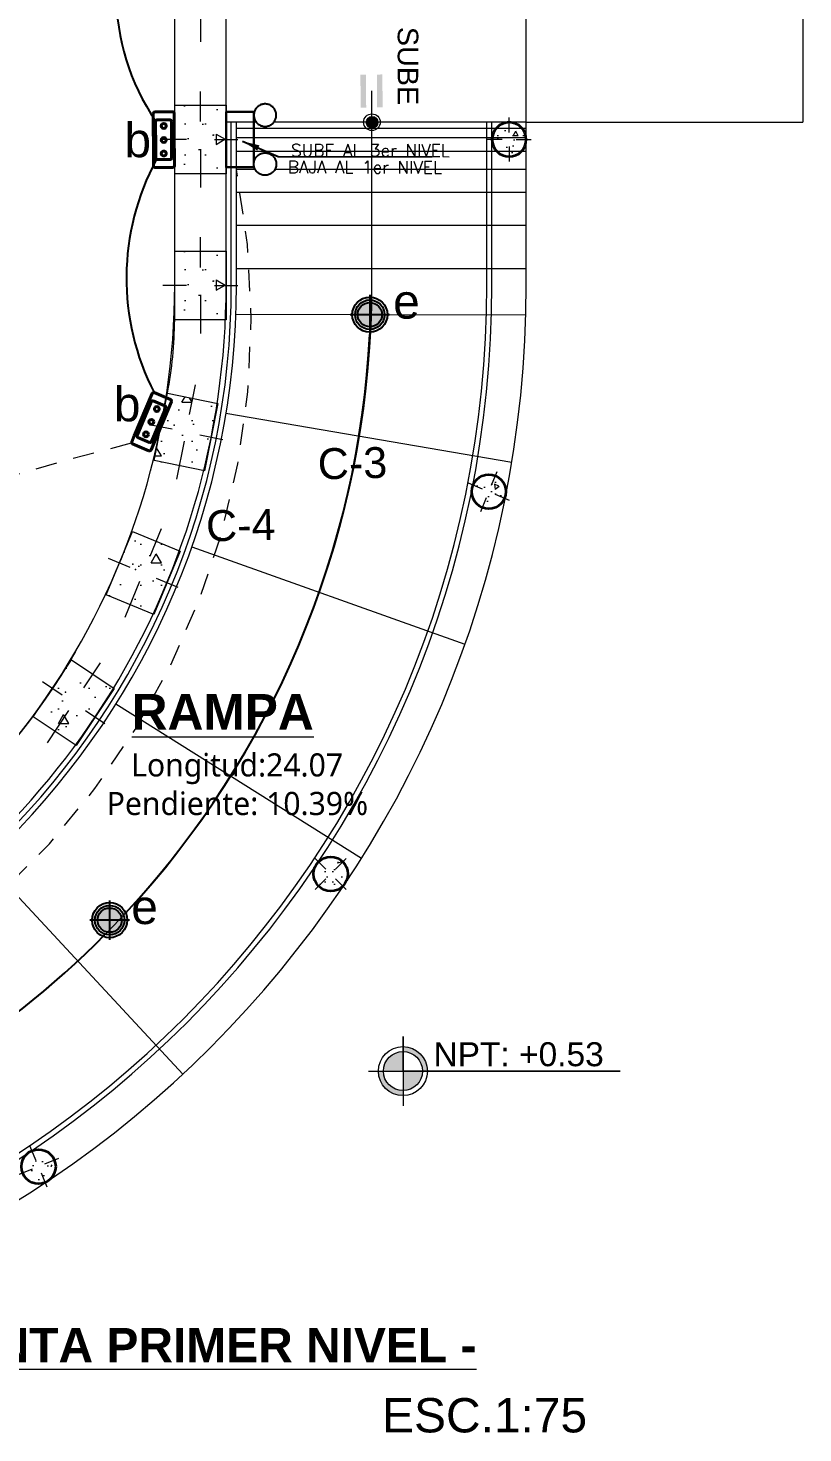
# Model space of a CAD drawing. Header units: metres. Extents: x 44.2 to 92, y 190.7 to 278.8.
# Drawn here: x 58.42 to 62.94, y 260.72 to 268.9 of the extents above; entities that cross this region are included whole.
import ezdxf
from ezdxf.enums import TextEntityAlignment as Align

# ---------------------------------------------------------------- set-up
doc = ezdxf.new("R2010")
doc.units = ezdxf.units.M
doc.set_wipeout_variables(frame=1)
doc.linetypes.add('CONTINUA', pattern=[0])
doc.linetypes.add('HIDDEN2', pattern=[0.1875, 0.125, -0.0625])
for name, color, linetype, lineweight in [('A-DOOR', 31, 'Continuous', 18), ('corriente debil', 30, 'Continuous', 15), ('Cotas varias El', 253, 'Continuous', 13), ('Emergencia', 20, 'Continuous', 25), ('letras sr', 7, 'Continuous', 5), ('Structural - Bearing_Pen_No__20', 1, 'Continuous', 0), ('TOMACORRIENTE', 5, 'HIDDEN2', 30)]:
    doc.layers.add(name, color=color, linetype=linetype, lineweight=lineweight)
doc.layers.add('ALUMBRADO', color=1, linetype='Continuous')
doc.layers.add('Structural - Bearing_Pen_No__169', color=7, linetype='Continuous', lineweight=13, true_color=0x68b353)
doc.layers.add('Structural - Bearing_Pen_No__28', color=7, linetype='Continuous', lineweight=35, true_color=0xa80f02)
doc.styles.add('01COTAS', font='romans.shx')
doc.styles.add('GENERATED_STYLE_2', font='arial.ttf')
doc.styles.add('GENERATED_STYLE_3', font='romand.shx')
doc.styles.add('JOS', font='arial.ttf', dxfattribs={"height": 1})
doc.styles.add('Santa Rosa 1 50', font='trebuc.ttf')
doc.styles.get("Standard").update_dxf_attribs({"font": 'arial.ttf'})
doc.dimstyles.new('DIM-50-PLANTA', dxfattribs={"dimscale": 0.05, "dimtxt": 2, "dimasz": 2, "dimexe": 2, "dimexo": 2, "dimgap": 1, "dimtad": 1, "dimdec": 0, "dimlfac": 1000, "dimdsep": 46, "dimtxsty": '01COTAS', "dimcen": 25, "dimclrd": 9, "dimclre": 9, "dimclrt": 7, "dimadec": 0, "dimazin": 0, "dimtfac": 1, "dimtdec": 0, "dimtmove": 2, "dimatfit": 3, "dimfxl": 1, "dimtolj": 1, "dimtzin": 0, "dimarcsym": 0})
pattern_1 = [(0, (2770.475088521321, 1819.953910120273), (0, 0.6235383155021312), [0.0600000023842, -0.300000011921]), (0, (2770.655088528473, 1820.265679265276), (0, 0.6235383155021312), [0.0600000023842, -0.300000011921]), (60.00000000000014, (2770.475088521321, 1819.953910120273), (-0.5400000214578027, 0.3117691577510643), [0.0600000023842, -0.3000000119210001]), (60.00000000000014, (2770.835088535626, 1819.953910120273), (-0.5400000214578027, 0.3117691577510643), [0.0600000023842, -0.3000000119210001]), (120.0000000000003, (2770.535088523705, 1819.953910120273), (0.5400000214578003, 0.3117691577510681), [0.06000000238419991, -0.3000000119209993]), (120.0000000000003, (2770.89508853801, 1819.953910120273), (0.5400000214578003, 0.3117691577510681), [0.06000000238419991, -0.3000000119209993]), (0, (2770.475088521321, 1820.013910122657), (0, 0.1200000047684), [0, -0.1200000047684, 0, -0.1800000071526]), (44.99999999999999, (2770.535088523705, 1820.013910122657), (-0.08485281711415364, 0.08485281711415371), [0, -0.0900000035763, 0, -0.1500000059605])]

# ---------------------------------------------------------------- blocks, each defined once
blk = doc.blocks.new('CC 20')
at = {"layer": 'Structural - Bearing_Pen_No__169', "linetype": 'Continuous', "lineweight": 13, "true_color": 0x68b353}
h = blk.add_hatch(dxfattribs=at)
h.set_pattern_fill('STRUCTURAL_CONCRETE', color=85, scale=0.5, style=0, pattern_type=2)
h.set_pattern_definition([(0, (2785.243095673833, 1847.384106738051), (0, 0.3117691577510656), [0.0300000011921, -0.1500000059605]), (0, (2785.333095677409, 1847.539991310553), (0, 0.3117691577510656), [0.0300000011921, -0.1500000059605]), (60.00000000000014, (2785.243095673833, 1847.384106738051), (-0.2700000107289013, 0.1558845788755322), [0.0300000011921, -0.1500000059605]), (60.00000000000014, (2785.423095680985, 1847.384106738051), (-0.2700000107289013, 0.1558845788755322), [0.0300000011921, -0.1500000059605]), (120.0000000000003, (2785.273095675025, 1847.384106738051), (0.2700000107289002, 0.1558845788755341), [0.03000000119209997, -0.1500000059604998]), (120.0000000000003, (2785.453095682177, 1847.384106738051), (0.2700000107289002, 0.1558845788755341), [0.03000000119209997, -0.1500000059604998]), (0, (2785.243095673833, 1847.414106739243), (0, 0.0600000023842), [0, -0.0600000023842, 0, -0.0900000035763]), (44.99999999999999, (2785.273095675025, 1847.414106739243), (-0.04242640855707682, 0.04242640855707686), [0, -0.04500000178815, 0, -0.07500000298025])])
h.paths.add_polyline_path([(2788.202981145824, 1849.662965080386), (2788.302981145824, 1849.762965080386), (2788.202981063535, 1849.862965080385), (2788.10385682874, 1849.776169994727)])
at = {"layer": 'Structural - Bearing_Pen_No__20', "color": 1, "linetype": 'Continuous', "lineweight": 0}
for p, q in [((2788.202981063535, 1849.802965025247), (2788.202981063535, 1849.890465025246)), ((2788.162981200963, 1849.762964998097), (2788.075481200963, 1849.762964998097)), ((2788.242981200963, 1849.762964998097), (2788.330481200963, 1849.762964998097)), ((2788.202981063535, 1849.722965025246), (2788.202981063535, 1849.635465025247))]:
    blk.add_line(p, q, dxfattribs=at)
at = {"layer": 'Structural - Bearing_Pen_No__28', "color": 14, "linetype": 'Continuous', "lineweight": 35, "true_color": 0xa80f02}
blk.add_circle((2788.202981145824, 1849.762965080386), 0.1, dxfattribs=at)
blk = doc.blocks.new('*U208')
blk.add_blockref('CC 20', (-2788.202981200963, -1849.762965025247))
blk = doc.blocks.new('*U209')
at = {"layer": 'Cotas varias El', "color": 0, "linetype": 'ByBlock', "lineweight": -2, "transparency": 16777216}
for p, rotation in [((79.57709763880338, 266.2498742433697), 157.4999999999999), ((78.65530776094835, 264.0225468495708), 134.9999999999999), ((76.95132366746226, 262.3175183726152), 112.4999999999999)]:
    blk.add_blockref('*U208', p, dxfattribs=dict(at, rotation=rotation))
blk = doc.blocks.new('LED PASILLO')
at = {"layer": 'ALUMBRADO'}
h = blk.add_hatch(color=202, dxfattribs=at)
h.dxf.hatch_style = 1
edge = h.paths.add_edge_path()
edge.add_line((0, 0.1375511748460667), (0, -0.1375511748460667))
edge.add_line((-0.1375511748460667, 0), (0.1375511748460667, 0))
edge = h.paths.add_edge_path()
edge.add_line((-4.547473508864641e-13, 0), (0, 0.0845485156110044))
edge.add_arc((0, 2.273736754432321e-13), 0.08454851561089072, 90, 180)
edge.add_line((-0.0845485156110044, 2.273736754432321e-13), (-4.547473508864641e-13, 0))
edge = h.paths.add_edge_path()
edge.add_line((0.08454851561077703, 0), (-4.547473508864641e-13, 0))
edge.add_line((-4.547473508864641e-13, 0), (0, -0.08454851561066334))
edge.add_arc((0, 2.273736754432321e-13), 0.08454851561089072, 270, 359.9999999998459)
at = {"layer": 'ALUMBRADO', "color": 202}
for points in [[(0, 0.1375511748460667), (0, -0.1375511748460667)], [(-0.1375511748460667, 0), (0.1375511748460667, 0)]]:
    blk.add_lwpolyline(points, dxfattribs=at)
for radius in [0.1222244454256497, 0.1028454190172301, 0.08454851561067347]:
    blk.add_circle((0, 0), radius, dxfattribs=at)
blk = doc.blocks.new('dir')
at = {"layer": 'A-DOOR', "color": 2, "lineweight": 40}
for centre in [(114.3737102061473, 247.0264823422019), (114.4555188079867, 247.0264823422019), (114.534109624733, 247.0264823422019)]:
    blk.add_circle(centre, 0.01438469898770771, dxfattribs=at)
at = {"layer": 'ALUMBRADO', "color": 5, "lineweight": 40}
for p, q in [((114.2921691925918, 246.9745601736758), (114.2915771338019, 247.0779947057388)), ((114.3008966358973, 247.0874215116156), (114.4013217767896, 247.0879963446642)), ((114.3378325841409, 247.062125622261), (114.3382531987745, 246.9886429233486)), ((114.3378325841409, 247.062125622261), (114.3382531987745, 246.9886429233486)), ((114.5597535385133, 247.0727693578812), (114.3471520862364, 247.0715524281378)), ((114.4029522053321, 247.0718718277651), (114.3471520862364, 247.0715524281378)), ((114.4013217767896, 247.0879963446642), (114.6055587967583, 247.0891653964352)), ((114.5597535385133, 247.0727693578812), (114.4029522053321, 247.0718718277651)), ((114.5696009590236, 246.9899671568734), (114.5691803443901, 247.0634498557857)), ((114.5696009590236, 246.9899671568734), (114.5691803443901, 247.0634498557857)), ((114.6149856026351, 247.0798458943397), (114.615577661425, 246.9764113622767)), ((114.5696009590236, 246.9667747307525), (114.3015959984686, 246.9652406715803)), ((114.3476800046513, 246.9793234212531), (114.5602814569282, 246.9805403509966)), ((114.3476800046513, 246.9793234212531), (114.5044813378325, 246.9802209513693)), ((114.6062581593295, 246.9669845563999), (114.5696009590236, 246.9667747307525))]:
    blk.add_line(p, q, dxfattribs=at)
for centre, radius, start, end in [((114.300950287788, 247.0780483576295), 0.009373307536463624, 90.32795719899123, 180.327957199164), ((114.3472057381271, 247.0621792741516), 0.00937330753646338, 90.32795719890336, 180.3279571989902), ((114.3472057381271, 247.0621792741516), 0.00937330753646338, 90.32795719890336, 180.3279571989902), ((114.559807190404, 247.0633962038951), 0.00937330753647751, 0.3279571988160077, 90.32795719890336), ((114.559807190404, 247.0633962038951), 0.00937330753647751, 0.3279571988160077, 90.32795719890336), ((114.6056124486489, 247.0797922424491), 0.009373307536463461, 0.3279571989902334, 90.32795719899023), ((114.3015423465779, 246.9746138255664), 0.009373307536435041, 180.327957198817, 270.3279571989913), ((114.3476263527606, 246.9886965752393), 0.00937330753647751, 180.3279571988145, 270.3279571989041), ((114.3476263527606, 246.9886965752393), 0.00937330753647751, 180.3279571988145, 270.3279571989041), ((114.5602278050375, 246.9899135049827), 0.00937330753646338, 270.3279571989041, 0.3279571989904052), ((114.5602278050375, 246.9899135049827), 0.00937330753646338, 270.3279571989041, 0.3279571989904052), ((114.6062045074388, 246.976357710386), 0.009373307536463461, 270.3279571989902, 0.3279571989902334)]:
    blk.add_arc(centre, radius, start, end, dxfattribs=at)
blk = doc.blocks.new('Emergencia')
blk.add_lwpolyline([(7.654042494670958e-18, 0), (7.654042494670958e-18, 0)])
at = {"layer": 'Emergencia', "color": 5, "lineweight": 30}
for points in [[(0.25, -0.2500000000000001), (0.25, -3.061616997868383e-17), (-0.25, 3.061616997868383e-17), (-0.2500000000000001, -0.25)], [(-0.25, -0.2220945124298852), (-0.2500000000000001, -0.25), (0.25, -0.2500000000000001), (0.25, -0.2220945124298853)]]:
    blk.add_lwpolyline(points, dxfattribs=at)
at = {"color": 1, "lineweight": 5}
for points in [[(-0.17121192004030447, -0.26293566140956587), (-0.16443001779796892, -0.2671074986562719), (-0.15799634047480132, -0.2717985774382751), (-0.15195055383091388, -0.27697997569494215), (-0.14632993215139414, -0.2826197483830311), (-0.14116912843794283, -0.288683124428505), (-0.13649996076159462, -0.2951327211017666), (-0.13235121609373013, -0.3019287744946165), (-0.12874847282482424, -0.30902938467797075), (-0.12571394306516356, -0.31639077402885646), (-0.12326633569979989, -0.32396755713401526), (-0.12142074104205272, -0.3317130206060675), (-0.12018853779670959, -0.33957941108708023), (-0.11957732290652719, -0.3475182296638975), (-0.11959086471455309, -0.3554805308800684), (-0.12022907973103766, -0.3634172245008613), (-0.12148803314817629, -0.37127937817088547), (-0.12335996309950781, -0.379018519098334), (-0.12583332851440238, -0.38658693290586366), (-0.1288928802725997, -0.39393795780559787), (-0.13251975522010634, -0.401026272284566), (-0.13669159246681253, -0.4078081745269015), (-0.14138267124881573, -0.41424185185006906), (-0.14656406950548287, -0.42028763849395656), (-0.15220384219357183, -0.4259082601734762), (-0.15826721823904588, -0.4310690638869275), (-0.16471681491230744, -0.4357382315632756), (-0.17151286830515738, -0.4398869762311401), (-0.1786134784885117, -0.44348971950004584), (-0.18597486783939746, -0.4465242492597065), (-0.19355165094455618, -0.44897185662507005), (-0.20129711441660847, -0.4508174512828172), (-0.20916350489762114, -0.45204965452816026), (-0.2171023234744385, -0.45266086941834255), (-0.2250646246906094, -0.4526473276103166), (-0.23300131831140225, -0.452009112593832), (-0.24086347198142646, -0.45075015917669325), (-0.248602612908875, -0.44887822922536175), (-0.25617102671640457, -0.44640486381046707), (-0.2635220516161388, -0.4433453120522697), (-0.2706103660951069, -0.43971843710476305), (-0.2773922683374424, -0.4355465998580567), (-0.28382594566060987, -0.43085552107605346), (-0.2898717323044973, -0.42567412281938627), (-0.2954923539840169, -0.4200343501312973), (-0.3006531576974681, -0.4139709740858232), (-0.3053223253738162, -0.4075213774125616), (-0.3094710700416807, -0.40072532401971156), (-0.3130738133105863, -0.3936247138363573), (-0.31610834307024693, -0.3862633244854714), (-0.31855595043561047, -0.3786865413803127), (-0.3204015450933575, -0.3709410779082604), (-0.32163374833870045, -0.36307468742724774), (-0.3222449632288827, -0.35513586885043036), (-0.32223142142085676, -0.34717356763425944), (-0.321593206404372, -0.33923687401346664), (-0.3203342529872332, -0.3313747203434424), (-0.31846232303590155, -0.3236355794159939), (-0.3159889576210068, -0.3160671656084644), (-0.31292940586280943, -0.3087161407087302), (-0.30930253091530274, -0.30162782622976203), (-0.30513069366859635, -0.29484592398742665), (-0.30043961488659304, -0.2884122466642592), (-0.29525821662992585, -0.28236646002037186), (-0.2896184439418367, -0.27674583834085226), (-0.2835550678963626, -0.2715850346274011), (-0.277105471223101, -0.26691586695105307), (-0.2703094178302509, -0.26276712228318877), (-0.2632088076468966, -0.2591643790142831), (-0.2558474182960107, -0.25612984925462257), (-0.24827063519085193, -0.2536822418892591), (-0.2405251717187996, -0.2518366472315121), (-0.23265878123778694, -0.2506044439861692), (-0.22471996266096955, -0.249993229095987), (-0.21675766144479866, -0.25000677090401313), (-0.2088209678240058, -0.2506449859204979), (-0.2009588141539816, -0.2519039393376368), (-0.1932196732265331, -0.25377586928896845), (-0.18565125941900357, -0.25624923470386324), (-0.17830023451926946, -0.25930878646206074)], [(0.17121192004030433, -0.26293566140956587), (0.16443001779796879, -0.2671074986562719), (0.15799634047480116, -0.2717985774382751), (0.15195055383091371, -0.27697997569494215), (0.14632993215139398, -0.2826197483830311), (0.14116912843794263, -0.288683124428505), (0.13649996076159446, -0.2951327211017666), (0.13235121609372993, -0.3019287744946165), (0.12874847282482405, -0.30902938467797075), (0.12571394306516337, -0.31639077402885646), (0.12326633569979967, -0.32396755713401526), (0.1214207410420525, -0.3317130206060675), (0.12018853779670936, -0.33957941108708023), (0.11957732290652696, -0.3475182296638975), (0.11959086471455285, -0.3554805308800684), (0.12022907973103743, -0.3634172245008613), (0.12148803314817605, -0.37127937817088547), (0.12335996309950756, -0.379018519098334), (0.12583332851440215, -0.38658693290586366), (0.12889288027259946, -0.39393795780559787), (0.13251975522010606, -0.401026272284566), (0.13669159246681226, -0.4078081745269015), (0.14138267124881546, -0.41424185185006906), (0.1465640695054826, -0.42028763849395656), (0.15220384219357155, -0.4259082601734762), (0.15826721823904558, -0.4310690638869275), (0.16471681491230716, -0.4357382315632756), (0.17151286830515708, -0.4398869762311401), (0.17861347848851142, -0.44348971950004584), (0.18597486783939718, -0.4465242492597065), (0.19355165094455587, -0.44897185662507005), (0.20129711441660816, -0.4508174512828172), (0.20916350489762084, -0.45204965452816026), (0.2171023234744382, -0.4526608694183426), (0.2250646246906091, -0.4526473276103167), (0.23300131831140194, -0.45200911259383203), (0.24086347198142616, -0.4507501591766933), (0.2486026129088747, -0.4488782292253618), (0.25617102671640424, -0.4464048638104671), (0.26352205161613845, -0.44334531205226974), (0.2706103660951066, -0.4397184371047631), (0.2773922683374421, -0.43554659985805677), (0.2838259456606096, -0.4308555210760535), (0.289871732304497, -0.4256741228193863), (0.29549235398401663, -0.42003435013129736), (0.30065315769746787, -0.41397097408582323), (0.30532232537381593, -0.40752137741256167), (0.3094710700416804, -0.4007253240197116), (0.3130738133105861, -0.39362471383635733), (0.31610834307024666, -0.38626332448547146), (0.3185559504356102, -0.37868654138031277), (0.3204015450933572, -0.3709410779082605), (0.32163374833870023, -0.3630746874272478), (0.32224496322888246, -0.35513586885043047), (0.3222314214208565, -0.34717356763425955), (0.3215932064043717, -0.3392368740134667), (0.320334252987233, -0.3313747203434425), (0.31846232303590133, -0.32363557941599397), (0.3159889576210066, -0.31606716560846443), (0.3129294058628092, -0.30871614070873027), (0.3093025309153025, -0.3016278262297621), (0.30513069366859613, -0.2948459239874267), (0.3004396148865929, -0.28841224666425924), (0.29525821662992563, -0.2823664600203719), (0.2896184439418365, -0.2767458383408523), (0.2835550678963624, -0.27158503462740113), (0.2771054712231008, -0.2669158669510531), (0.27030941783025075, -0.2627671222831888), (0.26320880764689636, -0.25916437901428313), (0.2558474182960105, -0.2561298492546226), (0.24827063519085177, -0.25368224188925914), (0.24052517171879945, -0.25183664723151217), (0.23265878123778677, -0.25060444398616927), (0.22471996266096939, -0.24999322909598704), (0.21675766144479852, -0.2500067709040132), (0.20882096782400567, -0.2506449859204979), (0.20095881415398142, -0.2519039393376368), (0.19321967322653294, -0.25377586928896845), (0.1856512594190034, -0.25624923470386324), (0.1783002345192693, -0.25930878646206074)]]:
    blk.add_wipeout(points, dxfattribs=at).dxf.layer = 'Emergencia'
at = {"layer": 'Emergencia', "color": 30, "true_color": 0xf26722}
for points in [[(-0.1712119200403044, -0.2629356614095658), (-0.1644300177979689, -0.2671074986562719), (-0.1579963404748013, -0.2717985774382751), (-0.1519505538309138, -0.2769799756949421), (-0.1463299321513941, -0.2826197483830311), (-0.1411691284379427, -0.2886831244285051), (-0.1364999607615946, -0.2951327211017666), (-0.13235121609373, -0.3019287744946165), (-0.1287484728248242, -0.3090293846779708), (-0.1257139430651635, -0.3163907740288565), (-0.1232663356997998, -0.3239675571340153), (-0.1214207410420527, -0.3317130206060675), (-0.1201885377967095, -0.3395794110870802), (-0.1195773229065271, -0.3475182296638975), (-0.119590864714553, -0.3554805308800684), (-0.1202290797310376, -0.3634172245008613), (-0.1214880331481762, -0.3712793781708855), (-0.1233599630995078, -0.3790185190983341), (-0.1258333285144023, -0.3865869329058637), (-0.1288928802725997, -0.3939379578055979), (-0.1325197552201063, -0.4010262722845661), (-0.1366915924668125, -0.4078081745269015), (-0.1413826712488157, -0.4142418518500691), (-0.1465640695054828, -0.4202876384939566), (-0.1522038421935718, -0.4259082601734762), (-0.1582672182390458, -0.4310690638869275), (-0.1647168149123074, -0.4357382315632756), (-0.1715128683051573, -0.4398869762311401), (-0.1786134784885116, -0.4434897195000459), (-0.1859748678393974, -0.4465242492597065), (-0.1935516509445561, -0.4489718566250701), (-0.2012971144166084, -0.4508174512828172), (-0.2091635048976211, -0.4520496545281603), (-0.2171023234744384, -0.4526608694183426), (-0.2250646246906093, -0.4526473276103167), (-0.2330013183114022, -0.452009112593832), (-0.2408634719814264, -0.4507501591766933), (-0.248602612908875, -0.4488782292253617), (-0.2561710267164045, -0.4464048638104671), (-0.2635220516161387, -0.4433453120522696), (-0.2706103660951069, -0.439718437104763), (-0.2773922683374424, -0.4355465998580567), (-0.2838259456606099, -0.4308555210760535), (-0.2898717323044972, -0.4256741228193863), (-0.2954923539840169, -0.4200343501312973), (-0.3006531576974681, -0.4139709740858232), (-0.3053223253738162, -0.4075213774125616), (-0.3094710700416806, -0.4007253240197116), (-0.3130738133105863, -0.3936247138363573), (-0.3161083430702469, -0.3862633244854714), (-0.3185559504356104, -0.3786865413803127), (-0.3204015450933574, -0.3709410779082604), (-0.3216337483387005, -0.3630746874272477), (-0.3222449632288827, -0.3551358688504303), (-0.3222314214208566, -0.3471735676342594), (-0.321593206404372, -0.3392368740134666), (-0.3203342529872332, -0.3313747203434423), (-0.3184623230359016, -0.3236355794159939), (-0.3159889576210068, -0.3160671656084643), (-0.3129294058628094, -0.3087161407087302), (-0.3093025309153026, -0.301627826229762), (-0.3051306936685963, -0.2948459239874266), (-0.300439614886593, -0.2884122466642591), (-0.2952582166299257, -0.2823664600203718), (-0.2896184439418367, -0.2767458383408523), (-0.2835550678963626, -0.271585034627401), (-0.2771054712231009, -0.266915866951053), (-0.2703094178302509, -0.2627671222831887), (-0.2632088076468965, -0.259164379014283), (-0.2558474182960107, -0.2561298492546225), (-0.2482706351908519, -0.253682241889259), (-0.2405251717187996, -0.2518366472315121), (-0.2326587812377869, -0.2506044439861692), (-0.2247199626609695, -0.249993229095987), (-0.2167576614447986, -0.2500067709040131), (-0.2088209678240057, -0.2506449859204979), (-0.2009588141539815, -0.2519039393376367), (-0.193219673226533, -0.2537758692889684), (-0.1856512594190035, -0.2562492347038632), (-0.1783002345192694, -0.2593087864620607)], [(0.1712119200403044, -0.2629356614095659), (0.1644300177979688, -0.267107498656272), (0.1579963404748012, -0.2717985774382751), (0.1519505538309137, -0.2769799756949422), (0.146329932151394, -0.2826197483830312), (0.1411691284379427, -0.2886831244285051), (0.1364999607615945, -0.2951327211017666), (0.13235121609373, -0.3019287744946166), (0.1287484728248241, -0.3090293846779708), (0.1257139430651634, -0.3163907740288566), (0.1232663356997996, -0.3239675571340153), (0.1214207410420525, -0.3317130206060676), (0.1201885377967093, -0.3395794110870802), (0.1195773229065269, -0.3475182296638976), (0.1195908647145528, -0.3554805308800685), (0.1202290797310374, -0.3634172245008613), (0.121488033148176, -0.3712793781708856), (0.1233599630995075, -0.3790185190983341), (0.1258333285144022, -0.3865869329058637), (0.1288928802725995, -0.3939379578055979), (0.1325197552201061, -0.4010262722845661), (0.1366915924668123, -0.4078081745269016), (0.1413826712488155, -0.4142418518500692), (0.1465640695054826, -0.4202876384939566), (0.1522038421935716, -0.4259082601734763), (0.1582672182390456, -0.4310690638869276), (0.1647168149123072, -0.4357382315632757), (0.1715128683051571, -0.4398869762311401), (0.1786134784885114, -0.443489719500046), (0.1859748678393972, -0.4465242492597066), (0.1935516509445559, -0.4489718566250702), (0.2012971144166082, -0.4508174512828173), (0.2091635048976209, -0.4520496545281604), (0.2171023234744383, -0.4526608694183427), (0.2250646246906091, -0.4526473276103168), (0.233001318311402, -0.4520091125938322), (0.2408634719814262, -0.4507501591766934), (0.2486026129088748, -0.4488782292253619), (0.2561710267164043, -0.4464048638104673), (0.2635220516161385, -0.4433453120522698), (0.2706103660951066, -0.4397184371047632), (0.2773922683374421, -0.4355465998580569), (0.2838259456606096, -0.4308555210760537), (0.289871732304497, -0.4256741228193865), (0.2954923539840166, -0.4200343501312975), (0.3006531576974679, -0.4139709740858234), (0.3053223253738159, -0.4075213774125618), (0.3094710700416803, -0.4007253240197118), (0.3130738133105861, -0.3936247138363575), (0.3161083430702467, -0.3862633244854716), (0.3185559504356102, -0.3786865413803129), (0.3204015450933572, -0.3709410779082606), (0.3216337483387002, -0.3630746874272479), (0.3222449632288825, -0.3551358688504305), (0.3222314214208564, -0.3471735676342597), (0.3215932064043718, -0.3392368740134668), (0.320334252987233, -0.3313747203434426), (0.3184623230359013, -0.3236355794159941), (0.3159889576210066, -0.3160671656084645), (0.3129294058628092, -0.3087161407087304), (0.3093025309153024, -0.3016278262297623), (0.3051306936685961, -0.2948459239874268), (0.3004396148865928, -0.2884122466642594), (0.2952582166299255, -0.282366460020372), (0.2896184439418365, -0.2767458383408525), (0.2835550678963624, -0.2715850346274012), (0.2771054712231006, -0.2669158669510532), (0.2703094178302507, -0.2627671222831889), (0.2632088076468963, -0.2591643790142832), (0.2558474182960105, -0.2561298492546227), (0.2482706351908518, -0.2536822418892592), (0.2405251717187995, -0.2518366472315123), (0.2326587812377868, -0.2506044439861694), (0.2247199626609694, -0.2499932290959871), (0.2167576614447985, -0.2500067709040131), (0.2088209678240057, -0.250644985920498), (0.2009588141539815, -0.2519039393376368), (0.193219673226533, -0.2537758692889686), (0.1856512594190035, -0.2562492347038632), (0.1783002345192693, -0.2593087864620608)]]:
    blk.add_lwpolyline(points, close=True, dxfattribs=at)

msp = doc.modelspace()

# ---------------------------------------------------------------- hatches: boundary and pattern name
at = {"layer": 'Cotas varias El'}
h = msp.add_hatch(color=256, dxfattribs=at)
h.paths.add_polyline_path([(60.48394748571971, 268.6305091744266), (60.45194893126373, 268.6302050355602), (60.45377377192338, 268.4382137073831), (60.48577232636868, 268.4385178477404)])
h.paths.add_polyline_path([(60.38795182236075, 268.6295967563378), (60.35595326792495, 268.6292926144906), (60.35777810858556, 268.437301286314), (60.3897766630204, 268.4376054281609)])
h = msp.add_hatch(dxfattribs=at)
h.set_pattern_fill('STRUCTURAL_CONCRETE', color=256, angle=-90.00000000000001, style=0, pattern_type=2)
h.set_pattern_definition([(270, (61.07306462322848, 279.2623871415586), (0.6235383155021312, -1.384533189212903e-16), [0.0600000023842, -0.300000011921]), (270, (61.38483376823118, 279.082387134406), (0.6235383155021312, -1.384533189212903e-16), [0.0600000023842, -0.300000011921]), (330.0000000000001, (61.07306462322848, 279.2623871415586), (0.3117691577510645, 0.5400000214578026), [0.0600000023842, -0.3000000119210001]), (330.0000000000001, (61.07306462322848, 278.9023871272535), (0.3117691577510645, 0.5400000214578026), [0.0600000023842, -0.3000000119210001]), (30.00000000000025, (61.07306462322848, 279.2023871391744), (0.311769157751068, -0.5400000214578005), [0.06000000238419995, -0.3000000119209996]), (30.00000000000025, (61.07306462322848, 278.8423871248693), (0.311769157751068, -0.5400000214578005), [0.06000000238419995, -0.3000000119209996]), (270, (61.13306462561266, 279.2623871415586), (0.1200000047684, -2.664535364980125e-17), [0, -0.1200000047684, 0, -0.1800000071526]), (314.9999999999999, (61.13306462561266, 279.2023871391744), (0.08485281711415373, 0.08485281711415363), [0, -0.0900000035763, 0, -0.1500000059605])])
h.paths.add_polyline_path([(59.57319112945609, 268.4510629542602), (59.27319112945614, 268.4510629542602), (59.27319112945614, 268.0510629542601), (59.57319112945609, 268.0510629542601)])
for points in [[(60.43241421934638, 268.3192635057871, 1), (60.41593311907732, 268.3844111314833, 1)], [(60.45674140912368, 268.3601018388155, 1), (60.39160592854009, 268.3435728014908, 1)], [(60.49028347144096, 262.8234981030168), (60.46124444046524, 262.8234981030168, 0.4163528812831421), (60.60513132466139, 262.6806575725391), (60.60513132466139, 262.7096975743418, -0.4168992925091289)]]:
    msp.add_hatch(color=256, dxfattribs=at).paths.add_polyline_path(points)
h = msp.add_hatch(dxfattribs=at)
h.set_pattern_fill('STRUCTURAL_CONCRETE', color=256, angle=-90.00000000000001, style=0, pattern_type=2)
h.set_pattern_definition([(270, (61.07315398195968, 278.4130396471324), (0.6235383155021312, -1.384533189212903e-16), [0.0600000023842, -0.300000011921]), (270, (61.38492312696238, 278.2330396399798), (0.6235383155021312, -1.384533189212903e-16), [0.0600000023842, -0.300000011921]), (330.0000000000001, (61.07315398195968, 278.4130396471324), (0.3117691577510645, 0.5400000214578026), [0.0600000023842, -0.3000000119210001]), (330.0000000000001, (61.07315398195968, 278.0530396328273), (0.3117691577510645, 0.5400000214578026), [0.0600000023842, -0.3000000119210001]), (30.00000000000025, (61.07315398195968, 278.3530396447482), (0.311769157751068, -0.5400000214578005), [0.06000000238419995, -0.3000000119209996]), (30.00000000000025, (61.07315398195968, 277.9930396304431), (0.311769157751068, -0.5400000214578005), [0.06000000238419995, -0.3000000119209996]), (270, (61.13315398434386, 278.4130396471324), (0.1200000047684, -2.664535364980125e-17), [0, -0.1200000047684, 0, -0.1800000071526]), (314.9999999999999, (61.13315398434386, 278.3530396447482), (0.08485281711415373, 0.08485281711415363), [0, -0.0900000035763, 0, -0.1500000059605])])
h.paths.add_polyline_path([(59.57328048818729, 267.601715459834), (59.27328048818734, 267.601715459834), (59.27328048818734, 267.2017154598339), (59.57328048818729, 267.2017154598339)])
h = msp.add_hatch(dxfattribs=at)
h.set_pattern_fill('STRUCTURAL_CONCRETE', color=256, style=0, pattern_type=2)
h.set_pattern_definition(pattern_1)
h.paths.add_polyline_path([(59.23082568577254, 266.7726294411078), (59.52506126989309, 266.7141023445034), (59.44702514108783, 266.321788232342), (59.15278955696684, 266.3803153289464)])
h = msp.add_hatch(dxfattribs=at)
h.set_pattern_fill('STRUCTURAL_CONCRETE', color=256, style=0, pattern_type=2)
h.set_pattern_definition(pattern_1)
h.paths.add_polyline_path([(59.02744844975066, 265.968417697477), (59.30461230950485, 265.853612667768), (59.15153893655932, 265.4840608547632), (58.87437507680559, 265.5988658844722)])
h = msp.add_hatch(dxfattribs=at)
h.set_pattern_fill('STRUCTURAL_CONCRETE', color=256, style=0, pattern_type=2)
h.set_pattern_definition(pattern_1)
h.paths.add_polyline_path([(58.67112706033211, 265.2193154778486), (58.92056794402313, 265.0526444079433), (58.69833985081576, 264.7200565630215), (58.44889896712473, 264.8867276329268)])
h = msp.add_hatch(color=256, dxfattribs=at)
edge = h.paths.add_edge_path()
edge.add_line((60.71789407954455, 262.8234981012204), (60.60408877551529, 262.8234981030168))
edge.add_line((60.60408877551529, 262.8234981030168), (60.60408877551529, 262.7096927992123))
edge.add_arc((60.60408877652614, 262.8234981030168), 0.1138053038046205, 269.9999994913017, 359.9999990956475)
edge = h.paths.add_edge_path()
edge.add_arc((60.60408877630141, 262.8234981012204), 0.1138053056009154, 90.00000039565423, 180)
edge.add_line((60.49028347148658, 262.8234981012204), (60.60408877551583, 262.8234981030168))
edge.add_line((60.60408877551529, 262.8234981030168), (60.60408877551529, 262.9373034068213))
edge = h.paths.add_edge_path()
edge.add_line((60.60408877551529, 262.9663424360073), (60.60408877551529, 262.9373034068213))
edge.add_arc((60.60408877472975, 262.8234981012204), 0.1138053056009154, 0, 89.99999960434582, ccw=False)
edge.add_line((60.71789407954455, 262.8234981012204), (60.74693311052695, 262.8234981030168))
edge.add_arc((60.60408877652614, 262.8234981030168), 0.1428443340010337, 0, 90.00000040528428)

# ---------------------------------------------------------------- linework, layer by layer
at = {"layer": 'ALUMBRADO', "linetype": 'CONTINUA', "lineweight": 25}
for centre, radius, start, end in [((60.22312085032997, 269.0948782223176), 1.290188376342559, 144.8289707391032, 214.7214570209624), ((60.44876394492783, 267.4440600674872), 1.45708241546435, 151.7091195203052, 207.2628734148154), ((55.07166960850792, 267.3847886168899), 5.346067137574745, 317.0877087065671, 357.1143192937044), ((55.04531491367582, 267.4032858746708), 5.377965406470754, 287.6487304309467, 315.3069622986943)]:
    msp.add_arc(centre, radius, start, end, dxfattribs=at)
at = {"layer": 'Cotas varias El'}
for p, q in [((59.57328032014088, 267.4032858746614), (59.57328032014088, 270.6475265991248)), ((61.32331491368047, 268.3517155421232), (61.32331491368047, 269.8520317674345)), ((62.93634294366579, 269.852031543057), (62.93634294366579, 268.3517155421232)), ((59.42319170516842, 269.0460629542604), (59.42319170516842, 268.8210629542605)), ((59.423191129456, 268.3560629542604), (59.423191129456, 268.5310629542601)), ((60.42328032014092, 267.4032858746614), (60.42328032014092, 268.5344389649105)), ((61.32331491368047, 268.3517155421232), (59.57328032014088, 268.3517155421232)), ((59.60328032014088, 267.4032858746614), (59.60328032014088, 268.3517155421232)), ((59.63328032014088, 267.4032858746614), (59.63328032014088, 268.3517155421232)), ((61.32331491368046, 268.3158652519141), (59.63328032014083, 268.3158652519141)), ((61.09331491368031, 267.4032859021036), (61.0933149136803, 268.3517155421232)), ((61.12331491368031, 267.4032859021036), (61.1233149136803, 268.3517155421232)), ((61.32331491368047, 267.4032858746614), (61.32331491368047, 268.3517155421232)), ((61.32331491368047, 268.3517155421232), (62.93634294366579, 268.3517155421232)), ((59.34177611764156, 268.2510629542604), (59.20460614127026, 268.2510629542604)), ((59.50460614127044, 268.2510629542604), (59.64177611764174, 268.2510629542604)), ((61.32331491368046, 268.2609796596025), (59.63328032014083, 268.2609796596025)), ((59.423191129456, 268.1960629542601), (59.423191129456, 267.9710629542602)), ((61.32331491368047, 268.1813332938855), (59.63328032014077, 268.1813332938855)), ((61.32331491368046, 268.076653159902), (59.63328032014083, 268.076653159902)), ((61.32331491368047, 267.9422172379946), (59.63328032014088, 267.9422172379946)), ((61.32331491368053, 267.7504695744518), (59.63328032014083, 267.7504695744519)), ((59.4232804881872, 267.5067154598342), (59.4232804881872, 267.6817154598339)), ((61.32331491368053, 267.4973625780349), (59.63328032014089, 267.4973625780349)), ((59.34186547637276, 267.4017154598342), (59.20469550000146, 267.4017154598342)), ((59.4232804881872, 267.3467154598339), (59.4232804881872, 267.121715459834)), ((59.50469550000165, 267.4017154598342), (59.64186547637294, 267.4017154598342)), ((61.32089780435083, 267.2290923549036), (59.63008726603975, 267.2321454413338)), ((59.35940989724193, 266.6501912911672), (59.39355070359423, 266.8218287152377)), ((59.57210790065851, 266.6565785532001), (61.23808000315272, 266.372293854026)), ((59.25907476823866, 266.5630921175967), (59.12454047450072, 266.5898526524575)), ((59.41877605862172, 266.5313255558531), (59.55331035236011, 266.5045650209923)), ((59.32819544571956, 266.4932656463025), (59.28430012326615, 266.2725889582117)), ((59.12967545355357, 265.8232466270341), (59.19664505421704, 265.9849255452235)), ((59.37235991611155, 265.8781274836036), (60.96455342884169, 265.3114208215014)), ((59.01427603010077, 265.7573954522873), (58.88754749645639, 265.8098881296622)), ((59.16471135620966, 265.6950830999531), (59.2914398898545, 265.6425904225783)), ((59.06844610437545, 265.6754259018319), (58.98234233209385, 265.4675530070165)), ((58.7430683300411, 265.0569903297272), (58.84029312081864, 265.20249751188)), ((58.61703934726509, 265.0149177775202), (58.50298668019175, 265.0911253332559)), ((58.93084992421745, 264.9636046961528), (60.36227977072551, 264.0651473651103)), ((58.65417709275815, 264.9239551917579), (58.52917379032922, 264.7368745289899)), ((58.75242756388323, 264.9244542633504), (58.86648023095611, 264.8482467076147)), ((58.16932731877434, 264.0432303596888), (59.3200964653378, 262.8055117734675))]:
    msp.add_line(p, q, dxfattribs=at)
for points in [[(56.69600381181009, 263.5106861321716, 0.3010620994090797), (59.27344766864926, 267.4032858746614), (59.27344766864927, 270.6475265991248)], [(59.23087174359071, 266.7728605151211, 0.0444963284638603), (59.27311260050536, 267.2013143475193)], [(58.69500170970173, 265.2682702120887, -0.1564443164121785), (56.77213749022646, 263.5441119072293, -0.06874913980908556)]]:
    msp.add_lwpolyline(points, format="xyb", dxfattribs=at)
for points in [[(59.57344759840674, 268.0510628797688), (59.27344759840673, 268.0510628797688), (59.27344759840673, 268.4510628797688), (59.57344759840672, 268.4510628797688), (59.57344759840674, 268.0510628797688)], [(59.27344770368249, 267.6013142071517), (59.57344759840673, 267.6010628797688), (59.57311249522955, 267.2010630201364), (59.27311260050534, 267.2013143475193), (59.27344770368249, 267.6013142071517)], [(59.23087174359063, 266.7728605151211), (59.5250612698925, 266.7141023445039), (59.44671704240286, 266.321849642768), (59.15252751610101, 266.3806078133852), (59.23087174359063, 266.7728605151211)], [(59.02753268069204, 265.9686208383354), (59.30461230950446, 265.8536126677683), (59.15126808208176, 265.4841731626851), (58.87418845326935, 265.5991813332521), (59.02753268069204, 265.9686208383354)], [(58.67124056750826, 265.2194852282487), (58.92056794402336, 265.0526444079435), (58.69811351694979, 264.7202079059234), (58.44878614043471, 264.8870487262285), (58.67124056750826, 265.2194852282487)], [(60.40344883402864, 262.8234981030168), (61.87122990810519, 262.8234981030168), (60.60513132466139, 262.8234981030168), (60.60513132466139, 263.0251805911797), (60.60513132466139, 262.6218156112611)]]:
    msp.add_lwpolyline(points, dxfattribs=at)
for centre, radius in [((60.42328031913647, 268.3523244011244), 0.04876075618795802), ((60.42417366921242, 268.3518373186354), 0.03360000000000191), ((60.42417366921242, 268.3518373186354), 0.03360000000000191), ((60.42417366921242, 268.3518373186354), 0.03360000000000191), ((60.42417366921242, 268.3518373186354), 0.03360000000000191), ((60.60408877551529, 262.8234981030168), 0.1428443350500418), ((60.60408877551529, 262.8234981030168), 0.1138053040743278)]:
    msp.add_circle(centre, radius, dxfattribs=at)
for radius, start in [(6.278, 180), (6.077999999999825, 180), (6.047999999999824, 180), (4.587965406460392, 180), (4.587965406460392, 180), (4.55796540646039, 180), (4.55796540646039, 180), (5.377965406460437, 280.5003547340533), (4.527965406460388, 295.0214664938158)]:
    msp.add_arc((55.04531491368049, 267.4032858746614), radius, start, 0, dxfattribs=at)
for p in [(59.49819112945627, 268.27606295426), (59.49828048818748, 267.4267154598338), (59.27024377544993, 266.5863602428859), (59.02976981402597, 265.77803752186), (59.04383357012613, 265.7470452177598), (58.63626249047618, 265.0321405282191)]:
    msp.add_point(p, dxfattribs=at)
at = {"layer": 'TOMACORRIENTE', "color": 10, "lineweight": 20}
for centre, radius, start, end in [((159.9799071541442, 209.4228528692614), 118.1505479499687, 148.4689746290058, 152.6390253374576), ((65.38671501464883, 241.7725264133044), 25.51688685093804, 104.4500313684138, 119.759679306392)]:
    msp.add_arc(centre, radius, start, end, dxfattribs=at)

# ---------------------------------------------------------------- block references
at = {"layer": 'Cotas varias El'}
for p, rotation in [((-187.8172659956882, 382.7042823385742), 270), ((-122.9215453870136, 469.0333657135834), 246.8273357692912)]:
    msp.add_blockref('dir', p, dxfattribs=dict(at, rotation=rotation))
at = {"layer": 'Cotas varias El', "xscale": -1}
msp.add_blockref('CC 20', (2849.426296059504, -1581.511249538262), dxfattribs=at)
at = {"layer": 'Cotas varias El', "xscale": 0.8365500000000002, "yscale": 0.8365500000000002, "zscale": 0.8365500000000002, "rotation": 270}
for p in [(60.41095777322409, 267.2307181780578), (58.89371795662655, 263.703152909624)]:
    msp.add_blockref('LED PASILLO', p, dxfattribs=at)
at = {"layer": 'Cotas varias El'}
msp.add_blockref('*U209', (-18.47212230182592, -0.05000000000001137), dxfattribs=at)

# ---------------------------------------------------------------- texts
at = {"layer": 'ALUMBRADO', "color": 102, "lineweight": 25}
for s, p in [('b', (58.98004470457822, 268.1485580523886)), ('e', (60.54685073740276, 267.2079891421319)), ('b', (58.91853939511547, 266.6099244570479)), ('e', (59.02005775571775, 263.6804238736981))]:
    msp.add_text(s, height=0.2, dxfattribs=at).set_placement(p)
at = {"layer": 'ALUMBRADO', "lineweight": 25}
for s, p in [('C-3', (60.10932145210097, 266.2711070807172)), ('C-4', (59.45795358918772, 265.909865890629))]:
    msp.add_text(s, height=0.1799999999999997, rotation=1.373021491491265, dxfattribs=at).set_placement(p)
at = {"layer": 'corriente debil', "style": 'GENERATED_STYLE_3'}
for s, p in [('SUBE AL 3er NIVEL', (59.95139883693676, 268.1529146521796)), ('BAJA AL 1er NIVEL', (59.93297485662791, 268.0551374415042))]:
    msp.add_text(s, height=0.07203563752397697, rotation=359.9205840104085, dxfattribs=at).set_placement(p)
at = {"layer": 'Cotas varias El', "style": 'JOS'}
msp.add_text('NPT: +0.53', height=0.1397384423660468, rotation=8.130006654569796e-09, dxfattribs=at).set_placement((60.78220219190894, 262.8520979037976))
at = {"layer": 'Cotas varias El', "insert": (58.43323620460824, 265.0206266960498), "char_height": 0.2166463414632738, "attachment_point": 1, "style": 'Santa Rosa 1 50'}
msp.add_mtext_dynamic_manual_height_columns('\\pi0.58906;{\\fSwis721 Ex BT|b1|i0|c0|p34;\\H0.95694x;\\LRAMPA \\P\\pi0.58624;\\fTrebuchet MS|b0|i0|c0|p34;\\H0.65x;\\lLongitud:24.07\\P\\pi0.44359;Pendiente: 10.39%}', width=2.401981001258968, gutter_width=0.5182926829264923, heights=[0], dxfattribs=at)
at = {"layer": 'Cotas varias El', "style": 'GENERATED_STYLE_2'}
msp.add_attdef('SUBE', text='  9 x 0.17 = 1.53', height=0.1200000000000068, rotation=270.000000210916, dxfattribs=at).set_placement((60.63344974963623, 268.9080726424285), align=Align.MIDDLE_LEFT)
at = {"layer": 'letras sr', "char_height": 0.2090000000000119, "attachment_point": 1, "style": 'Santa Rosa 1 50'}
for s, width, heights, insert in [('\\pi1.1241;{\\fSwis721 Ex BT|b1|i0|c0|p34;\\H0.95694x;\\LPLANTA PRIMER NIVEL - }', 6.174119482169072, [0.7785240173960264], (56.54048701533698, 261.3272467057484)), ('{\\fSwis721 Ex BT|b0|i0|c0|p34;\\H0.95694x;ESC.1:75}', 3.877907364675757, [0.2913073218990033], (60.48236021180197, 260.9184531226489))]:
    msp.add_mtext_dynamic_manual_height_columns(s, width=width, gutter_width=0.5000000000000284, heights=heights, dxfattribs=dict(at, insert=insert))

# ---------------------------------------------------------------- next in the draw order: block references
at = {"layer": 'Emergencia', "lineweight": 25, "xscale": 0.6452139160277666, "yscale": 0.6452139160277666, "zscale": 0.6452139160277666, "rotation": 89.93497719359405}
msp.add_blockref('Emergencia', (59.57344759840674, 268.2510628797916), dxfattribs=at)

# ---------------------------------------------------------------- next in the draw order: linework, layer by layer
at = {"layer": 'TOMACORRIENTE', "color": 10, "lineweight": 20}
msp.add_arc((55.17537646651385, 267.1991046377636), 4.543456633103273, 285.5079771967561, 11.13641328496908, dxfattribs=at)

# ---------------------------------------------------------------- next in the draw order: leaders
msp.add_leader([(59.66898079925936, 268.241614440446), (59.87590798431816, 268.1531241058178), (60.77475700046222, 268.1506301984084)], dimstyle='DIM-50-PLANTA', override={"dimgap": 1, "dimtad": 0})

doc.saveas('drawing.dxf')
